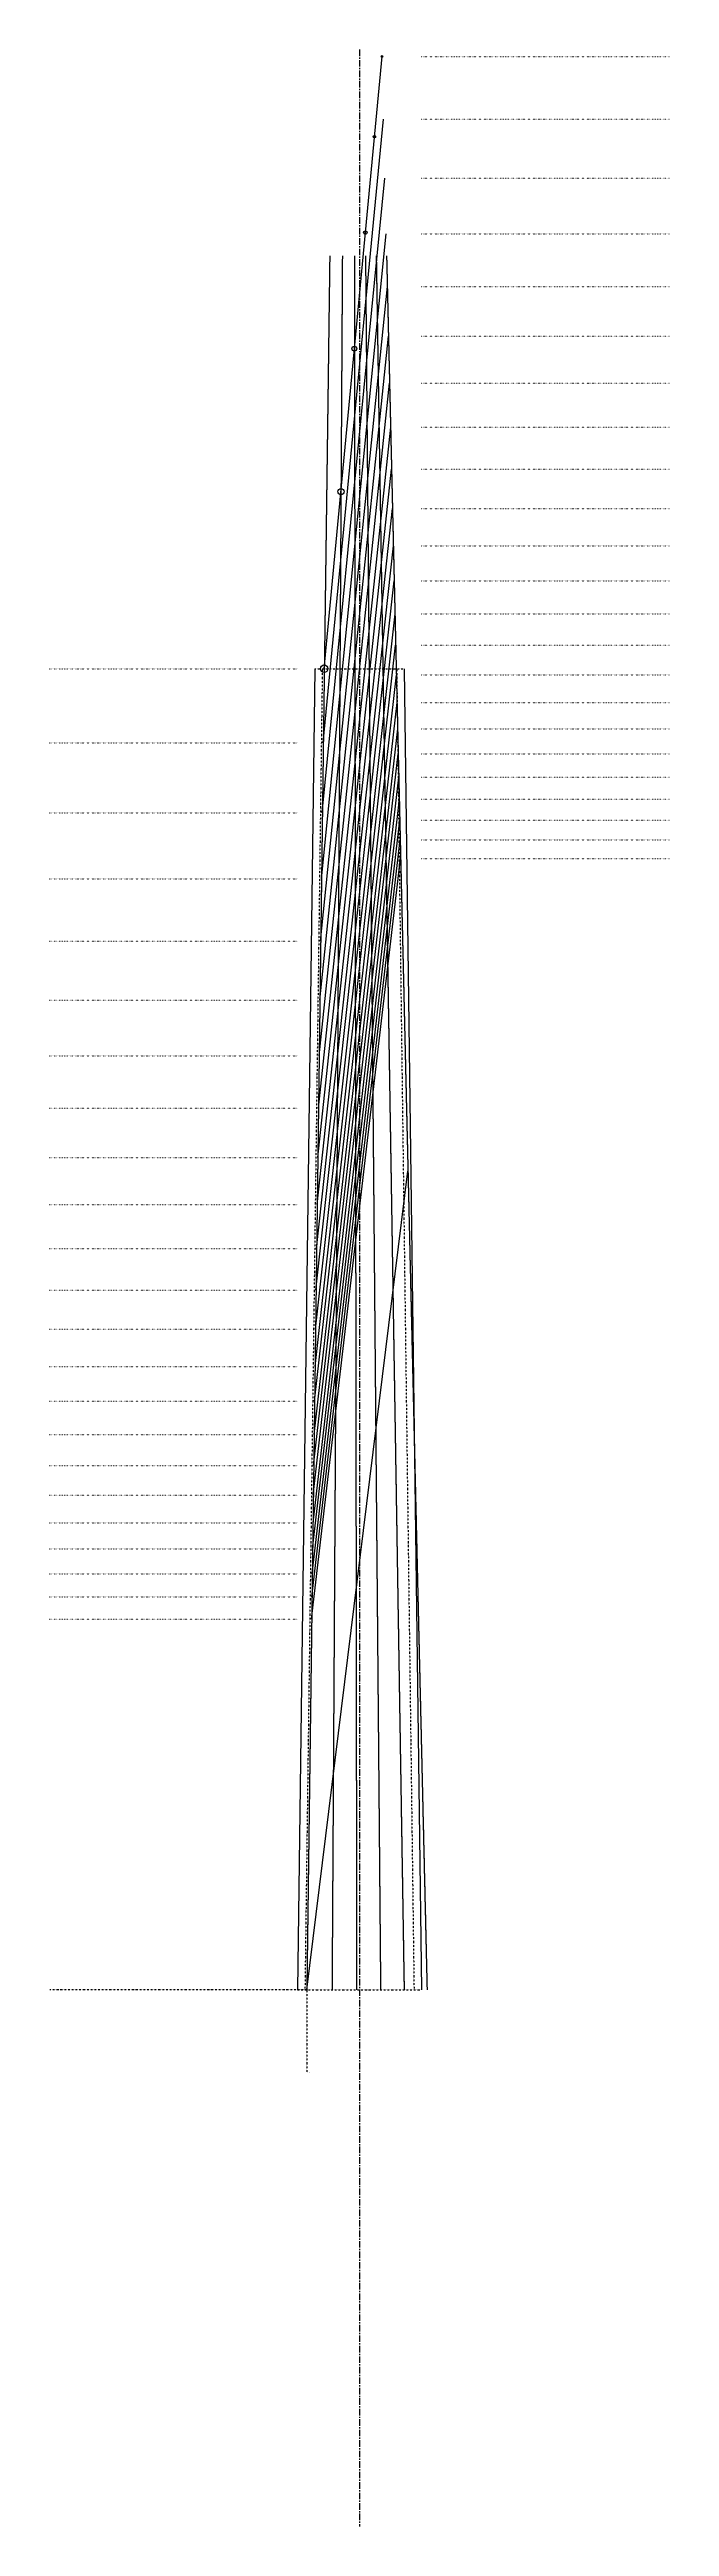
# Model space of a CAD drawing. Header units: millimetres. Extents: x 0 to 300, y -150 to 1050.
import ezdxf

# ---------------------------------------------------------------- set-up
doc = ezdxf.new("R2010")
doc.units = ezdxf.units.MM
for name, pattern in [('CENTER', [5.08, 3.175, -0.635, 0.635, -0.635]), ('DASHED', [1.524, 1.27, -0.254]), ('DASHED2', [0.762, 0.635, -0.127]), ('DOT', [0.508, 0, -0.508]), ('DOT2', [0.254, 0, -0.254])]:
    doc.linetypes.add(name, pattern=pattern)
doc.styles.add('OpenSans', font='OpenSans-Regular.ttf')

msp = doc.modelspace()

# ---------------------------------------------------------------- linework, layer by layer
for p, q in [((132.9, 750), (160.9, 1046.6)), ((132.4, 714.1), (161.6, 1016.3)), ((132, 680.2), (162.3, 987.7)), ((131.6, 648.2), (162.9, 960.7)), ((131.2, 618), (163.5, 935.2)), ((130.8, 589.5), (164, 911.1)), ((130.4, 562.5), (164.6, 888.4)), ((130.1, 537.1), (165.1, 867)), ((129.8, 513.2), (165.5, 846.7)), ((129.5, 490.5), (166, 827.7)), ((129.2, 469.2), (166.4, 809.6)), ((128.9, 449), (166.8, 792.6)), ((128.7, 430), (167.2, 776.6)), ((128.5, 412), (167.5, 761.4)), ((128.4, 750), (120, 110)), ((128.2, 395.1), (167.9, 747.1)), ((171.6, 750), (180, 110)), ((128, 379.1), (168.2, 733.6)), ((127.8, 364), (168.5, 720.9)), ((127.6, 349.7), (168.7, 708.8)), ((127.5, 336.3), (169, 697.5)), ((127.3, 323.6), (169.3, 686.8)), ((127.1, 311.6), (169.5, 676.7)), ((127, 300.3), (169.7, 667.1)), ((126.8, 289.6), (169.9, 658.1)), ((124.5, 110), (173.4, 506.6)), ((124.5, 110), (173.4, 506.6))]:
    msp.add_line(p, q)
at = {"linetype": 'CENTER'}
msp.add_line((150, 1050), (150, -150), dxfattribs=at)
at = {"linetype": 'DOT'}
for p, q in [((180, 1046.6), (300, 1046.6)), ((180, 1016.3), (300, 1016.3)), ((180, 987.7), (300, 987.7)), ((180, 960.7), (300, 960.7)), ((180, 935.2), (300, 935.2)), ((180, 911.1), (300, 911.1)), ((180, 888.4), (300, 888.4)), ((180, 867), (300, 867)), ((180, 846.7), (300, 846.7)), ((180, 827.7), (300, 827.7)), ((180, 809.6), (300, 809.6)), ((180, 792.6), (300, 792.6)), ((180, 776.6), (300, 776.6)), ((180, 761.4), (300, 761.4)), ((0, 750), (120, 750)), ((180, 747.1), (300, 747.1)), ((180, 733.6), (300, 733.6)), ((180, 720.9), (300, 720.9)), ((0, 714.1), (120, 714.1)), ((180, 708.8), (300, 708.8)), ((180, 697.5), (300, 697.5)), ((180, 686.8), (300, 686.8)), ((0, 680.2), (120, 680.2)), ((180, 676.7), (300, 676.7)), ((180, 667.1), (300, 667.1)), ((0, 648.2), (120, 648.2)), ((180, 658.1), (300, 658.1)), ((0, 618), (120, 618)), ((0, 589.5), (120, 589.5)), ((0, 562.5), (120, 562.5)), ((0, 537.1), (120, 537.1)), ((0, 513.2), (120, 513.2)), ((0, 490.5), (120, 490.5)), ((0, 469.2), (120, 469.2)), ((0, 449), (120, 449)), ((0, 430), (120, 430)), ((0, 412), (120, 412)), ((0, 395.1), (120, 395.1)), ((0, 379.1), (120, 379.1)), ((0, 364), (120, 364)), ((0, 349.7), (120, 349.7)), ((0, 336.3), (120, 336.3)), ((0, 323.6), (120, 323.6)), ((0, 311.6), (120, 311.6)), ((0, 300.3), (120, 300.3)), ((0, 289.6), (120, 289.6))]:
    msp.add_line(p, q, dxfattribs=at)
at = {"linetype": 'DASHED'}
for p, q in [((135.6, 950), (124.5, 110)), ((141.7, 950), (136.7, 110)), ((147.5, 950), (148.6, 110)), ((152.9, 950), (160.2, 110)), ((158.1, 950), (171.6, 110)), ((163.1, 950), (182.7, 110))]:
    msp.add_line(p, q, dxfattribs=at)
at = {"linetype": 'DASHED2'}
for p, q in [((135.6, 950), (124.5, 110)), ((141.7, 950), (136.7, 110)), ((147.5, 950), (148.6, 110)), ((152.9, 950), (160.2, 110)), ((158.1, 950), (171.6, 110)), ((163.1, 950), (182.7, 110))]:
    msp.add_line(p, q, dxfattribs=at)
at = {"linetype": 'DOT2'}
for p, q in [((132, 750), (123.6, 110)), ((128.4, 750), (171.6, 750)), ((168, 750), (176.4, 110)), ((124.5, 110), (0, 110)), ((120, 110), (180, 110)), ((124.5, 110), (124.5, 70))]:
    msp.add_line(p, q, dxfattribs=at)
for centre, radius in [((160.9, 1046.6), 0.432), ((157.2, 1007.8), 0.635), ((152.8, 961.3), 0.864), ((147.5, 905.1), 1.17), ((141, 835.8), 1.52), ((132.9, 750), 1.83)]:
    msp.add_circle(centre, radius)

# ---------------------------------------------------------------- texts
at = {"char_height": 0.1, "attachment_point": 1, "style": 'OpenSans'}
for s, insert in [('0 : -296.567 mm', (260, 1046.6)), ('1 : -266.259 mm', (260, 1016.3)), ('2 : -237.652 mm', (260, 987.7)), ('3 : -210.651 mm', (260, 960.7)), ('4 : -185.165 mm', (260, 935.2)), ('5 : -161.11 mm', (260, 911.1)), ('6 : -138.404 mm', (260, 888.4)), ('7 : -116.973 mm', (260, 867)), ('8 : -96.745 mm', (260, 846.7)), ('9 : -77.653 mm', (260, 827.7)), ('10 : -59.631 mm', (260, 809.6)), ('11 : -42.622 mm', (260, 792.6)), ('12 : -26.567 mm', (260, 776.6)), ('13 : -11.413 mm', (260, 761.4)), ('0 : 0.0 mm', (50, 750)), ('14 : 2.891 mm', (260, 747.1)), ('15 : 16.391 mm', (260, 733.6)), ('16 : 29.134 mm', (260, 720.9)), ('1 : 35.92 mm', (50, 714.1)), ('17 : 41.162 mm', (260, 708.8)), ('18 : 52.515 mm', (260, 697.5)), ('19 : 63.23 mm', (260, 686.8)), ('2 : 69.825 mm', (50, 680.2)), ('20 : 73.344 mm', (260, 676.7)), ('21 : 82.89 mm', (260, 667.1)), ('3 : 101.826 mm', (50, 648.2)), ('22 : 91.901 mm', (260, 658.1)), ('4 : 132.032 mm', (50, 618)), ('5 : 160.542 mm', (50, 589.5)), ('6 : 187.452 mm', (50, 562.5)), ('7 : 212.851 mm', (50, 537.1)), ('8 : 236.825 mm', (50, 513.2)), ('243.43 mm', (250, 506.6)), ('9 : 259.454 mm', (50, 490.5)), ('10 : 280.812 mm', (50, 469.2)), ('11 : 300.972 mm', (50, 449)), ('12 : 320.0 mm', (50, 430)), ('13 : 337.96 mm', (50, 412)), ('14 : 354.912 mm', (50, 395.1)), ('15 : 370.913 mm', (50, 379.1)), ('16 : 386.016 mm', (50, 364)), ('17 : 400.271 mm', (50, 349.7)), ('18 : 413.726 mm', (50, 336.3)), ('19 : 426.426 mm', (50, 323.6)), ('20 : 438.413 mm', (50, 311.6)), ('21 : 449.727 mm', (50, 300.3)), ('22 : 460.406 mm', (50, 289.6)), ('640.0 mm', (50, 110)), ('Puente con entonación/Intonated Bridge', (124.5, 70))]:
    msp.add_mtext(s, dxfattribs=dict(at, insert=insert))

doc.saveas('drawing.dxf')
